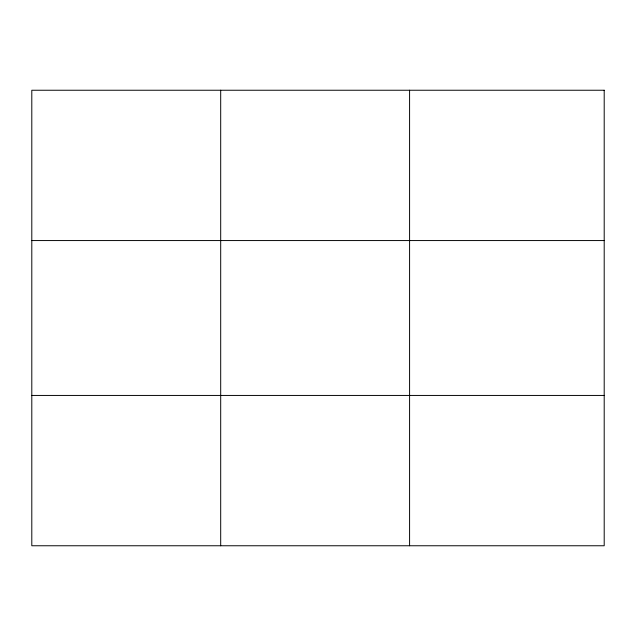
<?xml version="1.0" encoding="UTF-8"?>
<svg xmlns="http://www.w3.org/2000/svg" width="636" height="636" viewBox="0 0 636 636"><rect width="100%" height="100%" fill="white"/><g stroke="black" fill="none" stroke-linecap="round" stroke-linejoin="round"><path stroke-width="0.95" d="M220.692 545.76L220.692 90.24M409.584 545.76L409.584 90.24M31.8 240.559L604.2 240.559M31.8 395.441L604.2 395.441M604.2 90.24L604.2 545.76L31.8 545.76L31.8 90.24L604.2 90.24"/></g></svg>
